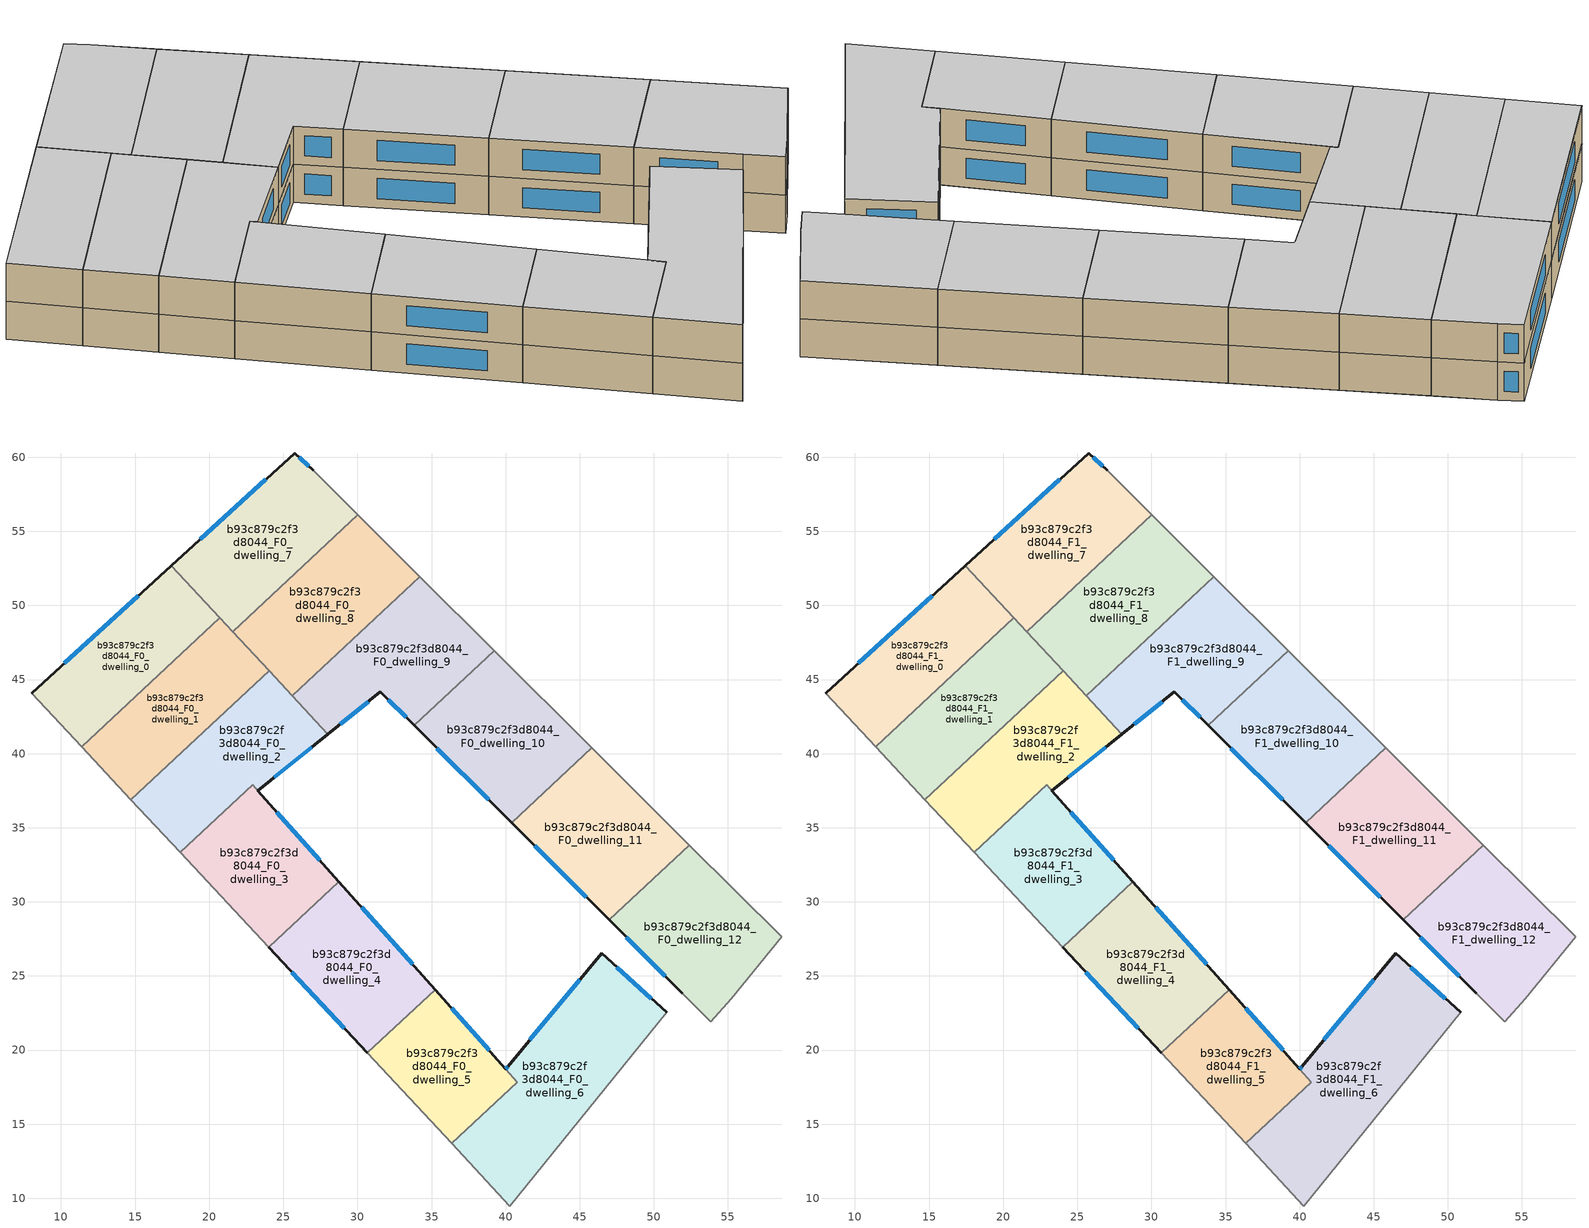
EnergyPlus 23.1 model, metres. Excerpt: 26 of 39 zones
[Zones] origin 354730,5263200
b93c879c2f3d8044_F0_dwelling_0
 floor ground (EU_floor_Construction): 17.43,52.67 20.71,49.15 11.4,40.47 8.03,44.09 z0
 wall outside (EU_wall_Construction): 17.43,52.67 8.03,44.09 z0:3
 wall adiabatic (EU_wall_Construction): 8.03,44.09 11.4,40.47 z0:3
 wall to b93c879c2f3d8044_F0_dwelling_7 (EU_wall_Construction): 20.71,49.15 17.43,52.67 z0:3
 wall to b93c879c2f3d8044_F0_dwelling_1 (EU_wall_Construction): 11.4,40.47 20.71,49.15 z0:3
 window (EU_Window_Construction): 15.23,50.65 10.24,46.1 z0.7:2.3
b93c879c2f3d8044_F0_dwelling_1
 floor ground (EU_floor_Construction): 20.71,49.15 24.04,45.59 14.72,36.9 11.4,40.47 z0
 wall adiabatic (EU_wall_Construction): 11.4,40.47 14.72,36.9 z0:3
 wall to b93c879c2f3d8044_F0_dwelling_2 (EU_wall_Construction): 14.72,36.9 24.04,45.59 z0:3
 wall to b93c879c2f3d8044_F0_dwelling_8 (EU_wall_Construction): 24.04,45.59 21.58,48.23 z0:3
 wall to b93c879c2f3d8044_F0_dwelling_7 (EU_wall_Construction): 21.58,48.23 20.71,49.15 z0:3
b93c879c2f3d8044_F0_dwelling_10
 floor ground (EU_floor_Construction): 45.82,40.39 40.4,35.34 33.82,41.92 39.22,46.95 z0
 wall outside (EU_wall_Construction): 33.82,41.92 40.4,35.34 z0:3
 wall adiabatic (EU_wall_Construction): 45.82,40.39 39.22,46.95 z0:3
 wall to b93c879c2f3d8044_F0_dwelling_11 (EU_wall_Construction): 40.4,35.34 45.82,40.39 z0:3
 wall to b93c879c2f3d8044_F0_dwelling_9 (EU_wall_Construction): 39.22,46.95 33.82,41.92 z0:3
 window (EU_Window_Construction): 35.37,40.37 38.86,36.88 z0.7:2.3
b93c879c2f3d8044_F0_dwelling_11
 floor ground (EU_floor_Construction): 52.4,33.83 46.97,28.78 40.4,35.34 45.82,40.39 z0
 wall outside (EU_wall_Construction): 40.4,35.34 46.97,28.78 z0:3
 wall adiabatic (EU_wall_Construction): 52.4,33.83 45.82,40.39 z0:3
 wall to b93c879c2f3d8044_F0_dwelling_12 (EU_wall_Construction): 46.97,28.78 52.4,33.83 z0:3
 window (EU_Window_Construction): 41.95,33.8 45.43,30.32 z0.7:2.3
b93c879c2f3d8044_F0_dwelling_12
 floor ground (EU_floor_Construction): 58.63,27.63 55.21,23.48 53.84,21.92 51.92,23.84 46.97,28.78 52.4,33.83 z0
 wall outside (EU_wall_Construction): 46.97,28.78 51.92,23.84 z0:3
 wall adiabatic (EU_wall_Construction): 51.92,23.84 53.84,21.92 55.21,23.48 58.63,27.63 52.4,33.83 z0:3
 window (EU_Window_Construction): 48.14,27.62 50.76,25 z0.7:2.3
b93c879c2f3d8044_F0_dwelling_2
 floor ground (EU_floor_Construction): 24.04,45.59 28.01,41.32 23.29,37.5 22.94,37.89 18.05,33.34 14.72,36.9 z0
 wall outside (EU_wall_Construction): 23.29,37.5 28.01,41.32 z0:3
 wall adiabatic (EU_wall_Construction): 14.72,36.9 18.05,33.34 z0:3
 wall to b93c879c2f3d8044_F0_dwelling_3 (EU_wall_Construction): 22.94,37.89 23.29,37.5 / 18.05,33.34 22.93,37.89 z0:3
 wall to b93c879c2f3d8044_F0_dwelling_9 (EU_wall_Construction): 28.01,41.32 25.59,43.92 z0:3
 wall to b93c879c2f3d8044_F0_dwelling_8 (EU_wall_Construction): 25.59,43.92 24.04,45.59 z0:3
 window (EU_Window_Construction): 24.4,38.4 26.9,40.42 z0.7:2.3
b93c879c2f3d8044_F0_dwelling_3
 floor ground (EU_floor_Construction): 22.93,37.89 28.76,31.36 24.02,26.94 18.05,33.34 z0
 wall outside (EU_wall_Construction): 28.76,31.36 23.29,37.5 z0:3
 wall adiabatic (EU_wall_Construction): 18.05,33.34 24.02,26.94 z0:3
 wall to b93c879c2f3d8044_F0_dwelling_4 (EU_wall_Construction): 24.02,26.94 28.76,31.35 z0:3
 window (EU_Window_Construction): 27.47,32.8 24.57,36.06 z0.7:2.3
b93c879c2f3d8044_F0_dwelling_4
 floor ground (EU_floor_Construction): 28.76,31.36 35.24,24.07 30.66,19.8 24.02,26.94 z0
 wall outside (EU_wall_Construction): 35.24,24.07 28.76,31.36 / 24.02,26.94 30.66,19.8 z0:3
 wall to b93c879c2f3d8044_F0_dwelling_5 (EU_wall_Construction): 30.66,19.8 35.24,24.07 z0:3
 window (EU_Window_Construction): 33.72,25.78 30.28,29.64 / 25.58,25.26 29.1,21.48 z0.7:2.3
b93c879c2f3d8044_F0_dwelling_5
 floor ground (EU_floor_Construction): 35.24,24.07 40.78,17.83 36.35,13.7 30.66,19.8 z0
 wall outside (EU_wall_Construction): 40,18.72 35.24,24.07 z0:3
 wall adiabatic (EU_wall_Construction): 30.66,19.8 36.35,13.7 z0:3
 wall to b93c879c2f3d8044_F0_dwelling_6 (EU_wall_Construction): 36.35,13.7 40.78,17.83 40,18.72 z0:3
 window (EU_Window_Construction): 38.88,19.97 36.36,22.81 z0.7:2.3
b93c879c2f3d8044_F0_dwelling_6
 floor ground (EU_floor_Construction): 50.86,22.54 40.29,9.48 36.35,13.7 40.78,17.83 40,18.72 40.1,18.83 40.14,18.89 46.48,26.54 z0
 wall outside (EU_wall_Construction): 50.86,22.54 46.48,26.54 40.14,18.89 40.1,18.83 40,18.72 z0:3
 wall adiabatic (EU_wall_Construction): 36.35,13.7 40.29,9.48 50.86,22.54 z0:3
 window (EU_Window_Construction): 49.83,23.48 47.51,25.6 / 40.07,18.81 40.02,18.74 / 40.13,18.87 40.11,18.85 / 44.99,24.74 41.63,20.68 z0.7:2.3
b93c879c2f3d8044_F0_dwelling_7
 floor ground (EU_floor_Construction): 27.01,59.12 30.03,56.11 21.58,48.23 17.43,52.67 25.78,60.28 z0
 wall outside (EU_wall_Construction): 27.01,59.12 25.78,60.28 17.43,52.67 z0:3
 wall adiabatic (EU_wall_Construction): 30.03,56.11 27.01,59.12 z0:3
 wall to b93c879c2f3d8044_F0_dwelling_8 (EU_wall_Construction): 21.58,48.23 30.03,56.11 z0:3
 window (EU_Window_Construction): 23.82,58.49 19.39,54.46 / 26.72,59.39 26.07,60.01 z0.7:2.3
b93c879c2f3d8044_F0_dwelling_8
 floor ground (EU_floor_Construction): 34.21,51.95 25.59,43.92 21.58,48.23 30.03,56.11 z0
 wall adiabatic (EU_wall_Construction): 34.21,51.95 30.03,56.11 z0:3
 wall to b93c879c2f3d8044_F0_dwelling_9 (EU_wall_Construction): 25.59,43.92 34.21,51.95 z0:3
b93c879c2f3d8044_F0_dwelling_9
 floor ground (EU_floor_Construction): 39.22,46.95 33.82,41.92 31.55,44.18 28.01,41.32 25.59,43.92 34.21,51.95 z0
 wall outside (EU_wall_Construction): 28.01,41.32 31.55,44.18 33.82,41.92 z0:3
 wall adiabatic (EU_wall_Construction): 39.22,46.95 34.21,51.95 z0:3
 window (EU_Window_Construction): 32.09,43.65 33.29,42.45 / 28.85,41.99 30.72,43.51 z0.7:2.3
b93c879c2f3d8044_F1_dwelling_0
 floor to b93c879c2f3d8044_F0_dwelling_0 (EU_floor_Construction): 17.43,52.67 20.71,49.15 11.4,40.47 8.03,44.09 z3
 wall outside (EU_wall_Construction): 17.43,52.67 8.03,44.09 z3:6
 wall adiabatic (EU_wall_Construction): 8.03,44.09 11.4,40.47 z3:6
 wall to b93c879c2f3d8044_F1_dwelling_7 (EU_wall_Construction): 20.71,49.15 17.43,52.67 z3:6
 wall to b93c879c2f3d8044_F1_dwelling_1 (EU_wall_Construction): 11.4,40.47 20.71,49.15 z3:6
 window (EU_Window_Construction): 15.23,50.65 10.24,46.1 z3.7:5.3
 ceiling to b93c879c2f3d8044_F2_dwelling_0 (EU_floor_Construction): 20.71,49.15 17.43,52.67 8.03,44.09 11.4,40.47 z6
b93c879c2f3d8044_F1_dwelling_1
 floor to b93c879c2f3d8044_F0_dwelling_1 (EU_floor_Construction): 20.71,49.15 24.04,45.59 14.72,36.9 11.4,40.47 z3
 wall adiabatic (EU_wall_Construction): 11.4,40.47 14.72,36.9 z3:6
 wall to b93c879c2f3d8044_F1_dwelling_2 (EU_wall_Construction): 14.72,36.9 24.04,45.59 z3:6
 wall to b93c879c2f3d8044_F1_dwelling_8 (EU_wall_Construction): 24.04,45.59 21.58,48.23 z3:6
 wall to b93c879c2f3d8044_F1_dwelling_7 (EU_wall_Construction): 21.58,48.23 20.71,49.15 z3:6
 ceiling to b93c879c2f3d8044_F2_dwelling_1 (EU_floor_Construction): 24.04,45.59 20.71,49.15 11.4,40.47 14.72,36.9 z6
b93c879c2f3d8044_F1_dwelling_10
 floor to b93c879c2f3d8044_F0_dwelling_10 (EU_floor_Construction): 45.82,40.39 40.4,35.34 33.82,41.92 39.22,46.95 z3
 wall outside (EU_wall_Construction): 33.82,41.92 40.4,35.34 z3:6
 wall adiabatic (EU_wall_Construction): 45.82,40.39 39.22,46.95 z3:6
 wall to b93c879c2f3d8044_F1_dwelling_11 (EU_wall_Construction): 40.4,35.34 45.82,40.39 z3:6
 wall to b93c879c2f3d8044_F1_dwelling_9 (EU_wall_Construction): 39.22,46.95 33.82,41.92 z3:6
 window (EU_Window_Construction): 35.37,40.37 38.86,36.88 z3.7:5.3
 ceiling to b93c879c2f3d8044_F2_dwelling_10 (EU_floor_Construction): 45.82,40.39 39.22,46.95 33.82,41.92 40.4,35.34 z6
b93c879c2f3d8044_F1_dwelling_11
 floor to b93c879c2f3d8044_F0_dwelling_11 (EU_floor_Construction): 52.4,33.83 46.97,28.78 40.4,35.34 45.82,40.39 z3
 wall outside (EU_wall_Construction): 40.4,35.34 46.97,28.78 z3:6
 wall adiabatic (EU_wall_Construction): 52.4,33.83 45.82,40.39 z3:6
 wall to b93c879c2f3d8044_F1_dwelling_12 (EU_wall_Construction): 46.97,28.78 52.4,33.83 z3:6
 window (EU_Window_Construction): 41.95,33.8 45.43,30.32 z3.7:5.3
 ceiling to b93c879c2f3d8044_F2_dwelling_11 (EU_floor_Construction): 52.4,33.83 45.82,40.39 40.4,35.34 46.97,28.78 z6
b93c879c2f3d8044_F1_dwelling_12
 floor to b93c879c2f3d8044_F0_dwelling_12 (EU_floor_Construction): 58.63,27.63 55.21,23.48 53.84,21.92 51.92,23.84 46.97,28.78 52.4,33.83 z3
 wall outside (EU_wall_Construction): 46.97,28.78 51.92,23.84 z3:6
 wall adiabatic (EU_wall_Construction): 51.92,23.84 53.84,21.92 55.21,23.48 58.63,27.63 52.4,33.83 z3:6
 window (EU_Window_Construction): 48.14,27.62 50.76,25 z3.7:5.3
 ceiling to b93c879c2f3d8044_F2_dwelling_12 (EU_floor_Construction): 55.21,23.48 58.63,27.63 52.4,33.83 46.97,28.78 51.92,23.84 53.84,21.92 z6
b93c879c2f3d8044_F1_dwelling_2
 floor to b93c879c2f3d8044_F0_dwelling_2 (EU_floor_Construction): 24.04,45.59 28.01,41.32 23.29,37.5 22.94,37.89 18.05,33.34 14.72,36.9 z3
 wall outside (EU_wall_Construction): 23.29,37.5 28.01,41.32 z3:6
 wall adiabatic (EU_wall_Construction): 14.72,36.9 18.05,33.34 z3:6
 wall to b93c879c2f3d8044_F1_dwelling_3 (EU_wall_Construction): 22.94,37.89 23.29,37.5 / 18.05,33.34 22.93,37.89 z3:6
 wall to b93c879c2f3d8044_F1_dwelling_9 (EU_wall_Construction): 28.01,41.32 25.59,43.92 z3:6
 wall to b93c879c2f3d8044_F1_dwelling_8 (EU_wall_Construction): 25.59,43.92 24.04,45.59 z3:6
 window (EU_Window_Construction): 24.4,38.4 26.9,40.42 z3.7:5.3
 ceiling to b93c879c2f3d8044_F2_dwelling_2 (EU_floor_Construction): 23.29,37.5 28.01,41.32 24.04,45.59 14.72,36.9 18.05,33.34 22.94,37.89 z6
b93c879c2f3d8044_F1_dwelling_3
 floor to b93c879c2f3d8044_F0_dwelling_3 (EU_floor_Construction): 22.93,37.89 28.76,31.36 24.02,26.94 18.05,33.34 z3
 wall outside (EU_wall_Construction): 28.76,31.36 23.29,37.5 z3:6
 wall adiabatic (EU_wall_Construction): 18.05,33.34 24.02,26.94 z3:6
 wall to b93c879c2f3d8044_F1_dwelling_4 (EU_wall_Construction): 24.02,26.94 28.76,31.35 z3:6
 window (EU_Window_Construction): 27.47,32.8 24.57,36.06 z3.7:5.3
 ceiling to b93c879c2f3d8044_F2_dwelling_3 (EU_floor_Construction): 28.76,31.36 22.93,37.89 18.05,33.34 24.02,26.94 z6
b93c879c2f3d8044_F1_dwelling_4
 floor to b93c879c2f3d8044_F0_dwelling_4 (EU_floor_Construction): 28.76,31.36 35.24,24.07 30.66,19.8 24.02,26.94 z3
 wall outside (EU_wall_Construction): 35.24,24.07 28.76,31.36 / 24.02,26.94 30.66,19.8 z3:6
 wall to b93c879c2f3d8044_F1_dwelling_5 (EU_wall_Construction): 30.66,19.8 35.24,24.07 z3:6
 window (EU_Window_Construction): 33.72,25.78 30.28,29.64 / 25.58,25.26 29.1,21.48 z3.7:5.3
 ceiling to b93c879c2f3d8044_F2_dwelling_4 (EU_floor_Construction): 35.24,24.07 28.76,31.36 24.02,26.94 30.66,19.8 z6
b93c879c2f3d8044_F1_dwelling_5
 floor to b93c879c2f3d8044_F0_dwelling_5 (EU_floor_Construction): 35.24,24.07 40.78,17.83 36.35,13.7 30.66,19.8 z3
 wall outside (EU_wall_Construction): 40,18.72 35.24,24.07 z3:6
 wall adiabatic (EU_wall_Construction): 30.66,19.8 36.35,13.7 z3:6
 wall to b93c879c2f3d8044_F1_dwelling_6 (EU_wall_Construction): 36.35,13.7 40.78,17.83 40,18.72 z3:6
 window (EU_Window_Construction): 38.88,19.97 36.36,22.81 z3.7:5.3
 ceiling to b93c879c2f3d8044_F2_dwelling_5 (EU_floor_Construction): 40.78,17.83 35.24,24.07 30.66,19.8 36.35,13.7 z6
b93c879c2f3d8044_F1_dwelling_6
 floor to b93c879c2f3d8044_F0_dwelling_6 (EU_floor_Construction): 50.86,22.54 40.29,9.48 36.35,13.7 40.78,17.83 40,18.72 40.1,18.83 40.14,18.89 46.48,26.54 z3
 wall outside (EU_wall_Construction): 50.86,22.54 46.48,26.54 40.14,18.89 40.1,18.83 40,18.72 z3:6
 wall adiabatic (EU_wall_Construction): 36.35,13.7 40.29,9.48 50.86,22.54 z3:6
 window (EU_Window_Construction): 49.83,23.48 47.51,25.6 / 40.07,18.81 40.02,18.74 / 40.13,18.87 40.11,18.85 / 44.99,24.74 41.63,20.68 z3.7:5.3
 ceiling to b93c879c2f3d8044_F2_dwelling_6 (EU_floor_Construction): 40.29,9.48 50.86,22.54 46.48,26.54 40.14,18.89 40.1,18.83 40,18.72 40.78,17.83 36.35,13.7 z6
b93c879c2f3d8044_F1_dwelling_7
 floor to b93c879c2f3d8044_F0_dwelling_7 (EU_floor_Construction): 27.01,59.12 30.03,56.11 21.58,48.23 17.43,52.67 25.78,60.28 z3
 wall outside (EU_wall_Construction): 27.01,59.12 25.78,60.28 17.43,52.67 z3:6
 wall adiabatic (EU_wall_Construction): 30.03,56.11 27.01,59.12 z3:6
 wall to b93c879c2f3d8044_F1_dwelling_8 (EU_wall_Construction): 21.58,48.23 30.03,56.11 z3:6
 window (EU_Window_Construction): 23.82,58.49 19.39,54.46 / 26.72,59.39 26.07,60.01 z3.7:5.3
 ceiling to b93c879c2f3d8044_F2_dwelling_7 (EU_floor_Construction): 30.03,56.11 27.01,59.12 25.78,60.28 17.43,52.67 21.58,48.23 z6
b93c879c2f3d8044_F1_dwelling_8
 floor to b93c879c2f3d8044_F0_dwelling_8 (EU_floor_Construction): 34.21,51.95 25.59,43.92 21.58,48.23 30.03,56.11 z3
 wall adiabatic (EU_wall_Construction): 34.21,51.95 30.03,56.11 z3:6
 wall to b93c879c2f3d8044_F1_dwelling_9 (EU_wall_Construction): 25.59,43.92 34.21,51.95 z3:6
 ceiling to b93c879c2f3d8044_F2_dwelling_8 (EU_floor_Construction): 34.21,51.95 30.03,56.11 21.58,48.23 25.59,43.92 z6
b93c879c2f3d8044_F1_dwelling_9
 floor to b93c879c2f3d8044_F0_dwelling_9 (EU_floor_Construction): 39.22,46.95 33.82,41.92 31.55,44.18 28.01,41.32 25.59,43.92 34.21,51.95 z3
 wall outside (EU_wall_Construction): 28.01,41.32 31.55,44.18 33.82,41.92 z3:6
 wall adiabatic (EU_wall_Construction): 39.22,46.95 34.21,51.95 z3:6
 window (EU_Window_Construction): 32.09,43.65 33.29,42.45 / 28.85,41.99 30.72,43.51 z3.7:5.3
 ceiling to b93c879c2f3d8044_F2_dwelling_9 (EU_floor_Construction): 33.82,41.92 39.22,46.95 34.21,51.95 25.59,43.92 28.01,41.32 31.55,44.18 z6
shading: 58.63,27.63 27.01,59.12 z0:6
[Building]
EU S2 Campaign: North Axis=0; Terrain=City; Solar Distribution=FullExterior
[Site:Location]
Budapest.Ferenc.Liszt.Intl.AP: Latitude=47.437; Longitude=19.256; Time Zone=1; Elevation=185
[SizingPeriod:WeatherFileDays]
AnnualSizingPeriod: Begin Month=1; Begin Day of Month=1; End Month=12; End Day of Month=31; Day of Week for Start Day=Monday; Use Weather File Daylight Saving Period=No; Use Weather File Rain and Snow Indicators=No
[MATERIAL]
EU_InternalMass_Material: Roughness=MediumRough; Thickness=0.1; Conductivity=1; Density=1800; Specific Heat=900; Thermal Absorptance=0.9; Solar Absorptance=0.7; Visible Absorptance=0.7
[MATERIAL:NOMASS] Roughness=MediumRough; Thermal Absorptance=0.9; Solar Absorptance=0.7; Visible Absorptance=0.7
Name | Thermal Resistance
EU_wall_NoMass | 0.832559
EU_floor_NoMass | 0.872794
[WINDOWMATERIAL:SIMPLEGLAZINGSYSTEM]
EU_Window_SimpleGlazing: UFactor=2.79869; Solar Heat Gain Coefficient=0.75; Visible Transmittance=0.75
[CONSTRUCTION]
EU_wall_Construction: EU_wall_NoMass
EU_floor_Construction: EU_floor_NoMass
EU_Window_Construction: EU_Window_SimpleGlazing
EU_InternalMass_Construction: EU_InternalMass_Material
[ZONE] Type=1; Multiplier=1; Ceiling Height=autocalculate; Floor Area=autocalculate; Part of Total Floor Area=Yes
Name | Volume
b93c879c2f3d8044_F0_dwelling_0; b93c879c2f3d8044_F1_dwelling_0 | 186.267
b93c879c2f3d8044_F0_dwelling_1; b93c879c2f3d8044_F1_dwelling_1 | 186.254
b93c879c2f3d8044_F0_dwelling_10; b93c879c2f3d8044_F1_dwelling_10 | 206.311
b93c879c2f3d8044_F0_dwelling_11; b93c879c2f3d8044_F1_dwelling_11 | 206.309
b93c879c2f3d8044_F0_dwelling_12; b93c879c2f3d8044_F1_dwelling_12 | 206.294
b93c879c2f3d8044_F0_dwelling_2 | 199.716
b93c879c2f3d8044_F1_dwelling_2 | 199.717
b93c879c2f3d8044_F0_dwelling_3; b93c879c2f3d8044_F1_dwelling_3 | 172.731
b93c879c2f3d8044_F0_dwelling_4 | 186.242
b93c879c2f3d8044_F1_dwelling_4 | 186.243
b93c879c2f3d8044_F0_dwelling_5; b93c879c2f3d8044_F1_dwelling_5 | 154.061
b93c879c2f3d8044_F0_dwelling_6; b93c879c2f3d8044_F1_dwelling_6 | 284.444
b93c879c2f3d8044_F0_dwelling_7; b93c879c2f3d8044_F1_dwelling_7 | 206.298
b93c879c2f3d8044_F0_dwelling_8; b93c879c2f3d8044_F1_dwelling_8 | 206.304
b93c879c2f3d8044_F0_dwelling_9; b93c879c2f3d8044_F1_dwelling_9 | 206.295
[INTERNALMASS] Construction=EU_InternalMass_Construction
Name | Zone or ZoneList | Surface Area
b93c879c2f3d8044_F0_dwelling_0_EU_InternalMass | b93c879c2f3d8044_F0_dwelling_0 | 62.0891
b93c879c2f3d8044_F0_dwelling_1_EU_InternalMass | b93c879c2f3d8044_F0_dwelling_1 | 62.0847
b93c879c2f3d8044_F0_dwelling_2_EU_InternalMass | b93c879c2f3d8044_F0_dwelling_2 | 66.5716
b93c879c2f3d8044_F0_dwelling_3_EU_InternalMass | b93c879c2f3d8044_F0_dwelling_3 | 57.5951
b93c879c2f3d8044_F0_dwelling_4_EU_InternalMass | b93c879c2f3d8044_F0_dwelling_4 | 62.0809
b93c879c2f3d8044_F0_dwelling_5_EU_InternalMass | b93c879c2f3d8044_F0_dwelling_5 | 51.3579
b93c879c2f3d8044_F0_dwelling_6_EU_InternalMass | b93c879c2f3d8044_F0_dwelling_6 | 94.8134
b93c879c2f3d8044_F0_dwelling_7_EU_InternalMass | b93c879c2f3d8044_F0_dwelling_7 | 68.7661
b93c879c2f3d8044_F0_dwelling_8_EU_InternalMass | b93c879c2f3d8044_F0_dwelling_8 | 68.768
b93c879c2f3d8044_F0_dwelling_9_EU_InternalMass | b93c879c2f3d8044_F0_dwelling_9 | 68.7651
b93c879c2f3d8044_F0_dwelling_10_EU_InternalMass | b93c879c2f3d8044_F0_dwelling_10 | 68.7703
b93c879c2f3d8044_F0_dwelling_11_EU_InternalMass | b93c879c2f3d8044_F0_dwelling_11 | 68.7696
b93c879c2f3d8044_F0_dwelling_12_EU_InternalMass | b93c879c2f3d8044_F0_dwelling_12 | 68.7646
b93c879c2f3d8044_F1_dwelling_0_EU_InternalMass | b93c879c2f3d8044_F1_dwelling_0 | 62.0891
b93c879c2f3d8044_F1_dwelling_1_EU_InternalMass | b93c879c2f3d8044_F1_dwelling_1 | 62.0847
b93c879c2f3d8044_F1_dwelling_2_EU_InternalMass | b93c879c2f3d8044_F1_dwelling_2 | 66.5716
b93c879c2f3d8044_F1_dwelling_3_EU_InternalMass | b93c879c2f3d8044_F1_dwelling_3 | 57.5951
b93c879c2f3d8044_F1_dwelling_4_EU_InternalMass | b93c879c2f3d8044_F1_dwelling_4 | 62.0809
b93c879c2f3d8044_F1_dwelling_5_EU_InternalMass | b93c879c2f3d8044_F1_dwelling_5 | 51.3579
b93c879c2f3d8044_F1_dwelling_6_EU_InternalMass | b93c879c2f3d8044_F1_dwelling_6 | 94.8134
b93c879c2f3d8044_F1_dwelling_7_EU_InternalMass | b93c879c2f3d8044_F1_dwelling_7 | 68.7661
b93c879c2f3d8044_F1_dwelling_8_EU_InternalMass | b93c879c2f3d8044_F1_dwelling_8 | 68.768
b93c879c2f3d8044_F1_dwelling_9_EU_InternalMass | b93c879c2f3d8044_F1_dwelling_9 | 68.7651
b93c879c2f3d8044_F1_dwelling_10_EU_InternalMass | b93c879c2f3d8044_F1_dwelling_10 | 68.7703
b93c879c2f3d8044_F1_dwelling_11_EU_InternalMass | b93c879c2f3d8044_F1_dwelling_11 | 68.7696
b93c879c2f3d8044_F1_dwelling_12_EU_InternalMass | b93c879c2f3d8044_F1_dwelling_12 | 68.7646
[OTHEREQUIPMENT] Fuel Type=Electricity; Design Level Calculation Method=Watts/Area; Power per Zone Floor Area=1; Fraction Latent=0; Fraction Radiant=0; Fraction Lost=0; Carbon Dioxide Generation Rate=0; EndUse Subcategory=EU_Step8_InternalGains
Name | Zone or ZoneList or Space or SpaceList | Schedule
EU_Step8_InternalGain_b93c879c2f3d8044_F0_dwelling_0_f000 | b93c879c2f3d8044_F0_dwelling_0 | EU_Step8_GainSchedule_b93c879c2f3d8044_F0_dwelling_0_f000
EU_Step8_InternalGain_b93c879c2f3d8044_F0_dwelling_1_f000 | b93c879c2f3d8044_F0_dwelling_1 | EU_Step8_GainSchedule_b93c879c2f3d8044_F0_dwelling_1_f000
EU_Step8_InternalGain_b93c879c2f3d8044_F0_dwelling_2_f000 | b93c879c2f3d8044_F0_dwelling_2 | EU_Step8_GainSchedule_b93c879c2f3d8044_F0_dwelling_2_f000
EU_Step8_InternalGain_b93c879c2f3d8044_F0_dwelling_3_f000 | b93c879c2f3d8044_F0_dwelling_3 | EU_Step8_GainSchedule_b93c879c2f3d8044_F0_dwelling_3_f000
EU_Step8_InternalGain_b93c879c2f3d8044_F0_dwelling_4_f000 | b93c879c2f3d8044_F0_dwelling_4 | EU_Step8_GainSchedule_b93c879c2f3d8044_F0_dwelling_4_f000
EU_Step8_InternalGain_b93c879c2f3d8044_F0_dwelling_5_f000 | b93c879c2f3d8044_F0_dwelling_5 | EU_Step8_GainSchedule_b93c879c2f3d8044_F0_dwelling_5_f000
EU_Step8_InternalGain_b93c879c2f3d8044_F0_dwelling_6_f000 | b93c879c2f3d8044_F0_dwelling_6 | EU_Step8_GainSchedule_b93c879c2f3d8044_F0_dwelling_6_f000
EU_Step8_InternalGain_b93c879c2f3d8044_F0_dwelling_7_f000 | b93c879c2f3d8044_F0_dwelling_7 | EU_Step8_GainSchedule_b93c879c2f3d8044_F0_dwelling_7_f000
EU_Step8_InternalGain_b93c879c2f3d8044_F0_dwelling_8_f000 | b93c879c2f3d8044_F0_dwelling_8 | EU_Step8_GainSchedule_b93c879c2f3d8044_F0_dwelling_8_f000
EU_Step8_InternalGain_b93c879c2f3d8044_F0_dwelling_9_f000 | b93c879c2f3d8044_F0_dwelling_9 | EU_Step8_GainSchedule_b93c879c2f3d8044_F0_dwelling_9_f000
EU_Step8_InternalGain_b93c879c2f3d8044_F0_dwelling_10_f000 | b93c879c2f3d8044_F0_dwelling_10 | EU_Step8_GainSchedule_b93c879c2f3d8044_F0_dwelling_10_f000
EU_Step8_InternalGain_b93c879c2f3d8044_F0_dwelling_11_f000 | b93c879c2f3d8044_F0_dwelling_11 | EU_Step8_GainSchedule_b93c879c2f3d8044_F0_dwelling_11_f000
EU_Step8_InternalGain_b93c879c2f3d8044_F0_dwelling_12_f000 | b93c879c2f3d8044_F0_dwelling_12 | EU_Step8_GainSchedule_b93c879c2f3d8044_F0_dwelling_12_f000
EU_Step8_InternalGain_b93c879c2f3d8044_F1_dwelling_0_f000 | b93c879c2f3d8044_F1_dwelling_0 | EU_Step8_GainSchedule_b93c879c2f3d8044_F1_dwelling_0_f000
EU_Step8_InternalGain_b93c879c2f3d8044_F1_dwelling_1_f000 | b93c879c2f3d8044_F1_dwelling_1 | EU_Step8_GainSchedule_b93c879c2f3d8044_F1_dwelling_1_f000
EU_Step8_InternalGain_b93c879c2f3d8044_F1_dwelling_2_f000 | b93c879c2f3d8044_F1_dwelling_2 | EU_Step8_GainSchedule_b93c879c2f3d8044_F1_dwelling_2_f000
EU_Step8_InternalGain_b93c879c2f3d8044_F1_dwelling_3_f000 | b93c879c2f3d8044_F1_dwelling_3 | EU_Step8_GainSchedule_b93c879c2f3d8044_F1_dwelling_3_f000
EU_Step8_InternalGain_b93c879c2f3d8044_F1_dwelling_4_f000 | b93c879c2f3d8044_F1_dwelling_4 | EU_Step8_GainSchedule_b93c879c2f3d8044_F1_dwelling_4_f000
EU_Step8_InternalGain_b93c879c2f3d8044_F1_dwelling_5_f000 | b93c879c2f3d8044_F1_dwelling_5 | EU_Step8_GainSchedule_b93c879c2f3d8044_F1_dwelling_5_f000
EU_Step8_InternalGain_b93c879c2f3d8044_F1_dwelling_6_f000 | b93c879c2f3d8044_F1_dwelling_6 | EU_Step8_GainSchedule_b93c879c2f3d8044_F1_dwelling_6_f000
EU_Step8_InternalGain_b93c879c2f3d8044_F1_dwelling_7_f000 | b93c879c2f3d8044_F1_dwelling_7 | EU_Step8_GainSchedule_b93c879c2f3d8044_F1_dwelling_7_f000
EU_Step8_InternalGain_b93c879c2f3d8044_F1_dwelling_8_f000 | b93c879c2f3d8044_F1_dwelling_8 | EU_Step8_GainSchedule_b93c879c2f3d8044_F1_dwelling_8_f000
EU_Step8_InternalGain_b93c879c2f3d8044_F1_dwelling_9_f000 | b93c879c2f3d8044_F1_dwelling_9 | EU_Step8_GainSchedule_b93c879c2f3d8044_F1_dwelling_9_f000
EU_Step8_InternalGain_b93c879c2f3d8044_F1_dwelling_10_f000 | b93c879c2f3d8044_F1_dwelling_10 | EU_Step8_GainSchedule_b93c879c2f3d8044_F1_dwelling_10_f000
EU_Step8_InternalGain_b93c879c2f3d8044_F1_dwelling_11_f000 | b93c879c2f3d8044_F1_dwelling_11 | EU_Step8_GainSchedule_b93c879c2f3d8044_F1_dwelling_11_f000
EU_Step8_InternalGain_b93c879c2f3d8044_F1_dwelling_12_f000 | b93c879c2f3d8044_F1_dwelling_12 | EU_Step8_GainSchedule_b93c879c2f3d8044_F1_dwelling_12_f000
[ZONEVENTILATION:DESIGNFLOWRATE] Schedule=EU_AlwaysOn; Design Flow Rate Calculation Method=AirChanges/Hour; Air Changes per Hour=0.475469; Ventilation Type=Natural; Fan Pressure Rise=0; Fan Total Efficiency=1; Constant Term Coefficient=1; Temperature Term Coefficient=0; Velocity Term Coefficient=0; Velocity Squared Term Coefficient=0; Minimum Indoor Temperature=-100; Maximum Indoor Temperature=100; Delta Temperature=-100; Minimum Outdoor Temperature=-100; Maximum Outdoor Temperature=100; Maximum Wind Speed=40
Name | Zone or ZoneList or Space or SpaceList
EU_ConstantAir_b93c879c2f3d8044_F0_dwelling_0 | b93c879c2f3d8044_F0_dwelling_0
EU_ConstantAir_b93c879c2f3d8044_F0_dwelling_1 | b93c879c2f3d8044_F0_dwelling_1
EU_ConstantAir_b93c879c2f3d8044_F0_dwelling_2 | b93c879c2f3d8044_F0_dwelling_2
EU_ConstantAir_b93c879c2f3d8044_F0_dwelling_3 | b93c879c2f3d8044_F0_dwelling_3
EU_ConstantAir_b93c879c2f3d8044_F0_dwelling_4 | b93c879c2f3d8044_F0_dwelling_4
EU_ConstantAir_b93c879c2f3d8044_F0_dwelling_5 | b93c879c2f3d8044_F0_dwelling_5
EU_ConstantAir_b93c879c2f3d8044_F0_dwelling_6 | b93c879c2f3d8044_F0_dwelling_6
EU_ConstantAir_b93c879c2f3d8044_F0_dwelling_7 | b93c879c2f3d8044_F0_dwelling_7
EU_ConstantAir_b93c879c2f3d8044_F0_dwelling_8 | b93c879c2f3d8044_F0_dwelling_8
EU_ConstantAir_b93c879c2f3d8044_F0_dwelling_9 | b93c879c2f3d8044_F0_dwelling_9
EU_ConstantAir_b93c879c2f3d8044_F0_dwelling_10 | b93c879c2f3d8044_F0_dwelling_10
EU_ConstantAir_b93c879c2f3d8044_F0_dwelling_11 | b93c879c2f3d8044_F0_dwelling_11
EU_ConstantAir_b93c879c2f3d8044_F0_dwelling_12 | b93c879c2f3d8044_F0_dwelling_12
EU_ConstantAir_b93c879c2f3d8044_F1_dwelling_0 | b93c879c2f3d8044_F1_dwelling_0
EU_ConstantAir_b93c879c2f3d8044_F1_dwelling_1 | b93c879c2f3d8044_F1_dwelling_1
EU_ConstantAir_b93c879c2f3d8044_F1_dwelling_2 | b93c879c2f3d8044_F1_dwelling_2
EU_ConstantAir_b93c879c2f3d8044_F1_dwelling_3 | b93c879c2f3d8044_F1_dwelling_3
EU_ConstantAir_b93c879c2f3d8044_F1_dwelling_4 | b93c879c2f3d8044_F1_dwelling_4
EU_ConstantAir_b93c879c2f3d8044_F1_dwelling_5 | b93c879c2f3d8044_F1_dwelling_5
EU_ConstantAir_b93c879c2f3d8044_F1_dwelling_6 | b93c879c2f3d8044_F1_dwelling_6
EU_ConstantAir_b93c879c2f3d8044_F1_dwelling_7 | b93c879c2f3d8044_F1_dwelling_7
EU_ConstantAir_b93c879c2f3d8044_F1_dwelling_8 | b93c879c2f3d8044_F1_dwelling_8
EU_ConstantAir_b93c879c2f3d8044_F1_dwelling_9 | b93c879c2f3d8044_F1_dwelling_9
EU_ConstantAir_b93c879c2f3d8044_F1_dwelling_10 | b93c879c2f3d8044_F1_dwelling_10
EU_ConstantAir_b93c879c2f3d8044_F1_dwelling_11 | b93c879c2f3d8044_F1_dwelling_11
EU_ConstantAir_b93c879c2f3d8044_F1_dwelling_12 | b93c879c2f3d8044_F1_dwelling_12
[HVACTEMPLATE:THERMOSTAT] Constant Heating Setpoint=20; Constant Cooling Setpoint=50
EU_HeatOnly_b93c879c2f3d8044_F0_dwelling_0; EU_HeatOnly_b93c879c2f3d8044_F0_dwelling_1; EU_HeatOnly_b93c879c2f3d8044_F0_dwelling_2; EU_HeatOnly_b93c879c2f3d8044_F0_dwelling_3; EU_HeatOnly_b93c879c2f3d8044_F0_dwelling_4; EU_HeatOnly_b93c879c2f3d8044_F0_dwelling_5; EU_HeatOnly_b93c879c2f3d8044_F0_dwelling_6; EU_HeatOnly_b93c879c2f3d8044_F0_dwelling_7; EU_HeatOnly_b93c879c2f3d8044_F0_dwelling_8; EU_HeatOnly_b93c879c2f3d8044_F0_dwelling_9; EU_HeatOnly_b93c879c2f3d8044_F0_dwelling_10; EU_HeatOnly_b93c879c2f3d8044_F0_dwelling_11; EU_HeatOnly_b93c879c2f3d8044_F0_dwelling_12; EU_HeatOnly_b93c879c2f3d8044_F1_dwelling_0; EU_HeatOnly_b93c879c2f3d8044_F1_dwelling_1; EU_HeatOnly_b93c879c2f3d8044_F1_dwelling_2; EU_HeatOnly_b93c879c2f3d8044_F1_dwelling_3; EU_HeatOnly_b93c879c2f3d8044_F1_dwelling_4; EU_HeatOnly_b93c879c2f3d8044_F1_dwelling_5; EU_HeatOnly_b93c879c2f3d8044_F1_dwelling_6; EU_HeatOnly_b93c879c2f3d8044_F1_dwelling_7; EU_HeatOnly_b93c879c2f3d8044_F1_dwelling_8; EU_HeatOnly_b93c879c2f3d8044_F1_dwelling_9; EU_HeatOnly_b93c879c2f3d8044_F1_dwelling_10; EU_HeatOnly_b93c879c2f3d8044_F1_dwelling_11; EU_HeatOnly_b93c879c2f3d8044_F1_dwelling_12; EU_HeatOnly_b93c879c2f3d8044_F2_dwelling_0; EU_HeatOnly_b93c879c2f3d8044_F2_dwelling_1; EU_HeatOnly_b93c879c2f3d8044_F2_dwelling_2; EU_HeatOnly_b93c879c2f3d8044_F2_dwelling_3; EU_HeatOnly_b93c879c2f3d8044_F2_dwelling_4; EU_HeatOnly_b93c879c2f3d8044_F2_dwelling_5; EU_HeatOnly_b93c879c2f3d8044_F2_dwelling_6; EU_HeatOnly_b93c879c2f3d8044_F2_dwelling_7; EU_HeatOnly_b93c879c2f3d8044_F2_dwelling_8; EU_HeatOnly_b93c879c2f3d8044_F2_dwelling_9; EU_HeatOnly_b93c879c2f3d8044_F2_dwelling_10; EU_HeatOnly_b93c879c2f3d8044_F2_dwelling_11; EU_HeatOnly_b93c879c2f3d8044_F2_dwelling_12
[HVACTEMPLATE:ZONE:IDEALLOADSAIRSYSTEM] System Availability Schedule=EU_AlwaysOn; Maximum Heating Supply Air Temperature=50; Minimum Cooling Supply Air Temperature=13; Maximum Heating Supply Air Humidity Ratio=0.0156; Minimum Cooling Supply Air Humidity Ratio=0.0077; Heating Limit=NoLimit; Cooling Limit=NoLimit; Heating Availability Schedule=EU_AlwaysOn; Cooling Availability Schedule=EU_CoolingOff; Dehumidification Control Type=ConstantSensibleHeatRatio; Cooling Sensible Heat Ratio=0.7; Dehumidification Setpoint=60; Humidification Control Type=None; Humidification Setpoint=30; Outdoor Air Method=None; Outdoor Air Flow Rate per Person=0.00944; Outdoor Air Flow Rate per Zone Floor Area=0; Outdoor Air Flow Rate per Zone=0; Demand Controlled Ventilation Type=None; Outdoor Air Economizer Type=NoEconomizer; Heat Recovery Type=None; Sensible Heat Recovery Effectiveness=0.7; Latent Heat Recovery Effectiveness=0.65
Name | Template Thermostat
b93c879c2f3d8044_F0_dwelling_0 | EU_HeatOnly_b93c879c2f3d8044_F0_dwelling_0
b93c879c2f3d8044_F0_dwelling_1 | EU_HeatOnly_b93c879c2f3d8044_F0_dwelling_1
b93c879c2f3d8044_F0_dwelling_2 | EU_HeatOnly_b93c879c2f3d8044_F0_dwelling_2
b93c879c2f3d8044_F0_dwelling_3 | EU_HeatOnly_b93c879c2f3d8044_F0_dwelling_3
b93c879c2f3d8044_F0_dwelling_4 | EU_HeatOnly_b93c879c2f3d8044_F0_dwelling_4
b93c879c2f3d8044_F0_dwelling_5 | EU_HeatOnly_b93c879c2f3d8044_F0_dwelling_5
b93c879c2f3d8044_F0_dwelling_6 | EU_HeatOnly_b93c879c2f3d8044_F0_dwelling_6
b93c879c2f3d8044_F0_dwelling_7 | EU_HeatOnly_b93c879c2f3d8044_F0_dwelling_7
b93c879c2f3d8044_F0_dwelling_8 | EU_HeatOnly_b93c879c2f3d8044_F0_dwelling_8
b93c879c2f3d8044_F0_dwelling_9 | EU_HeatOnly_b93c879c2f3d8044_F0_dwelling_9
b93c879c2f3d8044_F0_dwelling_10 | EU_HeatOnly_b93c879c2f3d8044_F0_dwelling_10
b93c879c2f3d8044_F0_dwelling_11 | EU_HeatOnly_b93c879c2f3d8044_F0_dwelling_11
b93c879c2f3d8044_F0_dwelling_12 | EU_HeatOnly_b93c879c2f3d8044_F0_dwelling_12
b93c879c2f3d8044_F1_dwelling_0 | EU_HeatOnly_b93c879c2f3d8044_F1_dwelling_0
b93c879c2f3d8044_F1_dwelling_1 | EU_HeatOnly_b93c879c2f3d8044_F1_dwelling_1
b93c879c2f3d8044_F1_dwelling_2 | EU_HeatOnly_b93c879c2f3d8044_F1_dwelling_2
b93c879c2f3d8044_F1_dwelling_3 | EU_HeatOnly_b93c879c2f3d8044_F1_dwelling_3
b93c879c2f3d8044_F1_dwelling_4 | EU_HeatOnly_b93c879c2f3d8044_F1_dwelling_4
b93c879c2f3d8044_F1_dwelling_5 | EU_HeatOnly_b93c879c2f3d8044_F1_dwelling_5
b93c879c2f3d8044_F1_dwelling_6 | EU_HeatOnly_b93c879c2f3d8044_F1_dwelling_6
b93c879c2f3d8044_F1_dwelling_7 | EU_HeatOnly_b93c879c2f3d8044_F1_dwelling_7
b93c879c2f3d8044_F1_dwelling_8 | EU_HeatOnly_b93c879c2f3d8044_F1_dwelling_8
b93c879c2f3d8044_F1_dwelling_9 | EU_HeatOnly_b93c879c2f3d8044_F1_dwelling_9
b93c879c2f3d8044_F1_dwelling_10 | EU_HeatOnly_b93c879c2f3d8044_F1_dwelling_10
b93c879c2f3d8044_F1_dwelling_11 | EU_HeatOnly_b93c879c2f3d8044_F1_dwelling_11
b93c879c2f3d8044_F1_dwelling_12 | EU_HeatOnly_b93c879c2f3d8044_F1_dwelling_12
[SIZING:ZONE] Zone Cooling Design Supply Air Temperature Input Method=SupplyAirTemperature; Zone Cooling Design Supply Air Temperature=13; Zone Heating Design Supply Air Temperature Input Method=SupplyAirTemperature; Zone Heating Design Supply Air Temperature=50; Zone Cooling Design Supply Air Humidity Ratio=0.008; Zone Heating Design Supply Air Humidity Ratio=0.008; Cooling Design Air Flow Method=DesignDay; Cooling Design Air Flow Rate=0; Cooling Minimum Air Flow per Zone Floor Area=0.000762; Cooling Minimum Air Flow=0; Cooling Minimum Air Flow Fraction=0.2; Heating Design Air Flow Method=DesignDay; Heating Design Air Flow Rate=0; Heating Maximum Air Flow per Zone Floor Area=0.002032; Heating Maximum Air Flow=0.141576; Heating Maximum Air Flow Fraction=0.3; Account for Dedicated Outdoor Air System=No; Dedicated Outdoor Air System Control Strategy=NeutralSupplyAir; Dedicated Outdoor Air Low Setpoint Temperature for Design=autosize; Dedicated Outdoor Air High Setpoint Temperature for Design=autosize; Zone Load Sizing Method=Sensible Load Only No Latent Load; Zone Latent Cooling Design Supply Air Humidity Ratio Input Method=HumidityRatioDifference; Zone Cooling Design Supply Air Humidity Ratio Difference=0.005; Zone Latent Heating Design Supply Air Humidity Ratio Input Method=HumidityRatioDifference; Zone Humidification Design Supply Air Humidity Ratio Difference=0.005
b93c879c2f3d8044_F0_dwelling_0; b93c879c2f3d8044_F0_dwelling_1; b93c879c2f3d8044_F0_dwelling_2; b93c879c2f3d8044_F0_dwelling_3; b93c879c2f3d8044_F0_dwelling_4; b93c879c2f3d8044_F0_dwelling_5; b93c879c2f3d8044_F0_dwelling_6; b93c879c2f3d8044_F0_dwelling_7; b93c879c2f3d8044_F0_dwelling_8; b93c879c2f3d8044_F0_dwelling_9; b93c879c2f3d8044_F0_dwelling_10; b93c879c2f3d8044_F0_dwelling_11; b93c879c2f3d8044_F0_dwelling_12; b93c879c2f3d8044_F1_dwelling_0; b93c879c2f3d8044_F1_dwelling_1; b93c879c2f3d8044_F1_dwelling_2; b93c879c2f3d8044_F1_dwelling_3; b93c879c2f3d8044_F1_dwelling_4; b93c879c2f3d8044_F1_dwelling_5; b93c879c2f3d8044_F1_dwelling_6; b93c879c2f3d8044_F1_dwelling_7; b93c879c2f3d8044_F1_dwelling_8; b93c879c2f3d8044_F1_dwelling_9; b93c879c2f3d8044_F1_dwelling_10; b93c879c2f3d8044_F1_dwelling_11; b93c879c2f3d8044_F1_dwelling_12
[SCHEDULE:CONSTANT]
Name | Hourly Value
EU_AlwaysOn | 1
EU_CoolingOff | 0
[SCHEDULE:FILE] Column Number=1; Rows to Skip at Top=0; Number of Hours of Data=8760; Column Separator=Comma; Interpolate to Timestep=No; Minutes per Item=60; Adjust Schedule for Daylight Savings=Yes
Name | File
EU_Step8_GainSchedule_b93c879c2f3d8044_F0_dwelling_0_f000 | ../../schedules/b93c879c2f3d8044/b93c879c2f3d8044_F0_dwelling_0_f000_gain.csv
EU_Step8_GainSchedule_b93c879c2f3d8044_F0_dwelling_1_f000 | ../../schedules/b93c879c2f3d8044/b93c879c2f3d8044_F0_dwelling_1_f000_gain.csv
EU_Step8_GainSchedule_b93c879c2f3d8044_F0_dwelling_2_f000 | ../../schedules/b93c879c2f3d8044/b93c879c2f3d8044_F0_dwelling_2_f000_gain.csv
EU_Step8_GainSchedule_b93c879c2f3d8044_F0_dwelling_3_f000 | ../../schedules/b93c879c2f3d8044/b93c879c2f3d8044_F0_dwelling_3_f000_gain.csv
EU_Step8_GainSchedule_b93c879c2f3d8044_F0_dwelling_4_f000 | ../../schedules/b93c879c2f3d8044/b93c879c2f3d8044_F0_dwelling_4_f000_gain.csv
EU_Step8_GainSchedule_b93c879c2f3d8044_F0_dwelling_5_f000 | ../../schedules/b93c879c2f3d8044/b93c879c2f3d8044_F0_dwelling_5_f000_gain.csv
EU_Step8_GainSchedule_b93c879c2f3d8044_F0_dwelling_6_f000 | ../../schedules/b93c879c2f3d8044/b93c879c2f3d8044_F0_dwelling_6_f000_gain.csv
EU_Step8_GainSchedule_b93c879c2f3d8044_F0_dwelling_7_f000 | ../../schedules/b93c879c2f3d8044/b93c879c2f3d8044_F0_dwelling_7_f000_gain.csv
EU_Step8_GainSchedule_b93c879c2f3d8044_F0_dwelling_8_f000 | ../../schedules/b93c879c2f3d8044/b93c879c2f3d8044_F0_dwelling_8_f000_gain.csv
EU_Step8_GainSchedule_b93c879c2f3d8044_F0_dwelling_9_f000 | ../../schedules/b93c879c2f3d8044/b93c879c2f3d8044_F0_dwelling_9_f000_gain.csv
EU_Step8_GainSchedule_b93c879c2f3d8044_F0_dwelling_10_f000 | ../../schedules/b93c879c2f3d8044/b93c879c2f3d8044_F0_dwelling_10_f000_gain.csv
EU_Step8_GainSchedule_b93c879c2f3d8044_F0_dwelling_11_f000 | ../../schedules/b93c879c2f3d8044/b93c879c2f3d8044_F0_dwelling_11_f000_gain.csv
EU_Step8_GainSchedule_b93c879c2f3d8044_F0_dwelling_12_f000 | ../../schedules/b93c879c2f3d8044/b93c879c2f3d8044_F0_dwelling_12_f000_gain.csv
EU_Step8_GainSchedule_b93c879c2f3d8044_F1_dwelling_0_f000 | ../../schedules/b93c879c2f3d8044/b93c879c2f3d8044_F1_dwelling_0_f000_gain.csv
EU_Step8_GainSchedule_b93c879c2f3d8044_F1_dwelling_1_f000 | ../../schedules/b93c879c2f3d8044/b93c879c2f3d8044_F1_dwelling_1_f000_gain.csv
EU_Step8_GainSchedule_b93c879c2f3d8044_F1_dwelling_2_f000 | ../../schedules/b93c879c2f3d8044/b93c879c2f3d8044_F1_dwelling_2_f000_gain.csv
EU_Step8_GainSchedule_b93c879c2f3d8044_F1_dwelling_3_f000 | ../../schedules/b93c879c2f3d8044/b93c879c2f3d8044_F1_dwelling_3_f000_gain.csv
EU_Step8_GainSchedule_b93c879c2f3d8044_F1_dwelling_4_f000 | ../../schedules/b93c879c2f3d8044/b93c879c2f3d8044_F1_dwelling_4_f000_gain.csv
EU_Step8_GainSchedule_b93c879c2f3d8044_F1_dwelling_5_f000 | ../../schedules/b93c879c2f3d8044/b93c879c2f3d8044_F1_dwelling_5_f000_gain.csv
EU_Step8_GainSchedule_b93c879c2f3d8044_F1_dwelling_6_f000 | ../../schedules/b93c879c2f3d8044/b93c879c2f3d8044_F1_dwelling_6_f000_gain.csv
EU_Step8_GainSchedule_b93c879c2f3d8044_F1_dwelling_7_f000 | ../../schedules/b93c879c2f3d8044/b93c879c2f3d8044_F1_dwelling_7_f000_gain.csv
EU_Step8_GainSchedule_b93c879c2f3d8044_F1_dwelling_8_f000 | ../../schedules/b93c879c2f3d8044/b93c879c2f3d8044_F1_dwelling_8_f000_gain.csv
EU_Step8_GainSchedule_b93c879c2f3d8044_F1_dwelling_9_f000 | ../../schedules/b93c879c2f3d8044/b93c879c2f3d8044_F1_dwelling_9_f000_gain.csv
EU_Step8_GainSchedule_b93c879c2f3d8044_F1_dwelling_10_f000 | ../../schedules/b93c879c2f3d8044/b93c879c2f3d8044_F1_dwelling_10_f000_gain.csv
EU_Step8_GainSchedule_b93c879c2f3d8044_F1_dwelling_11_f000 | ../../schedules/b93c879c2f3d8044/b93c879c2f3d8044_F1_dwelling_11_f000_gain.csv
EU_Step8_GainSchedule_b93c879c2f3d8044_F1_dwelling_12_f000 | ../../schedules/b93c879c2f3d8044/b93c879c2f3d8044_F1_dwelling_12_f000_gain.csv
